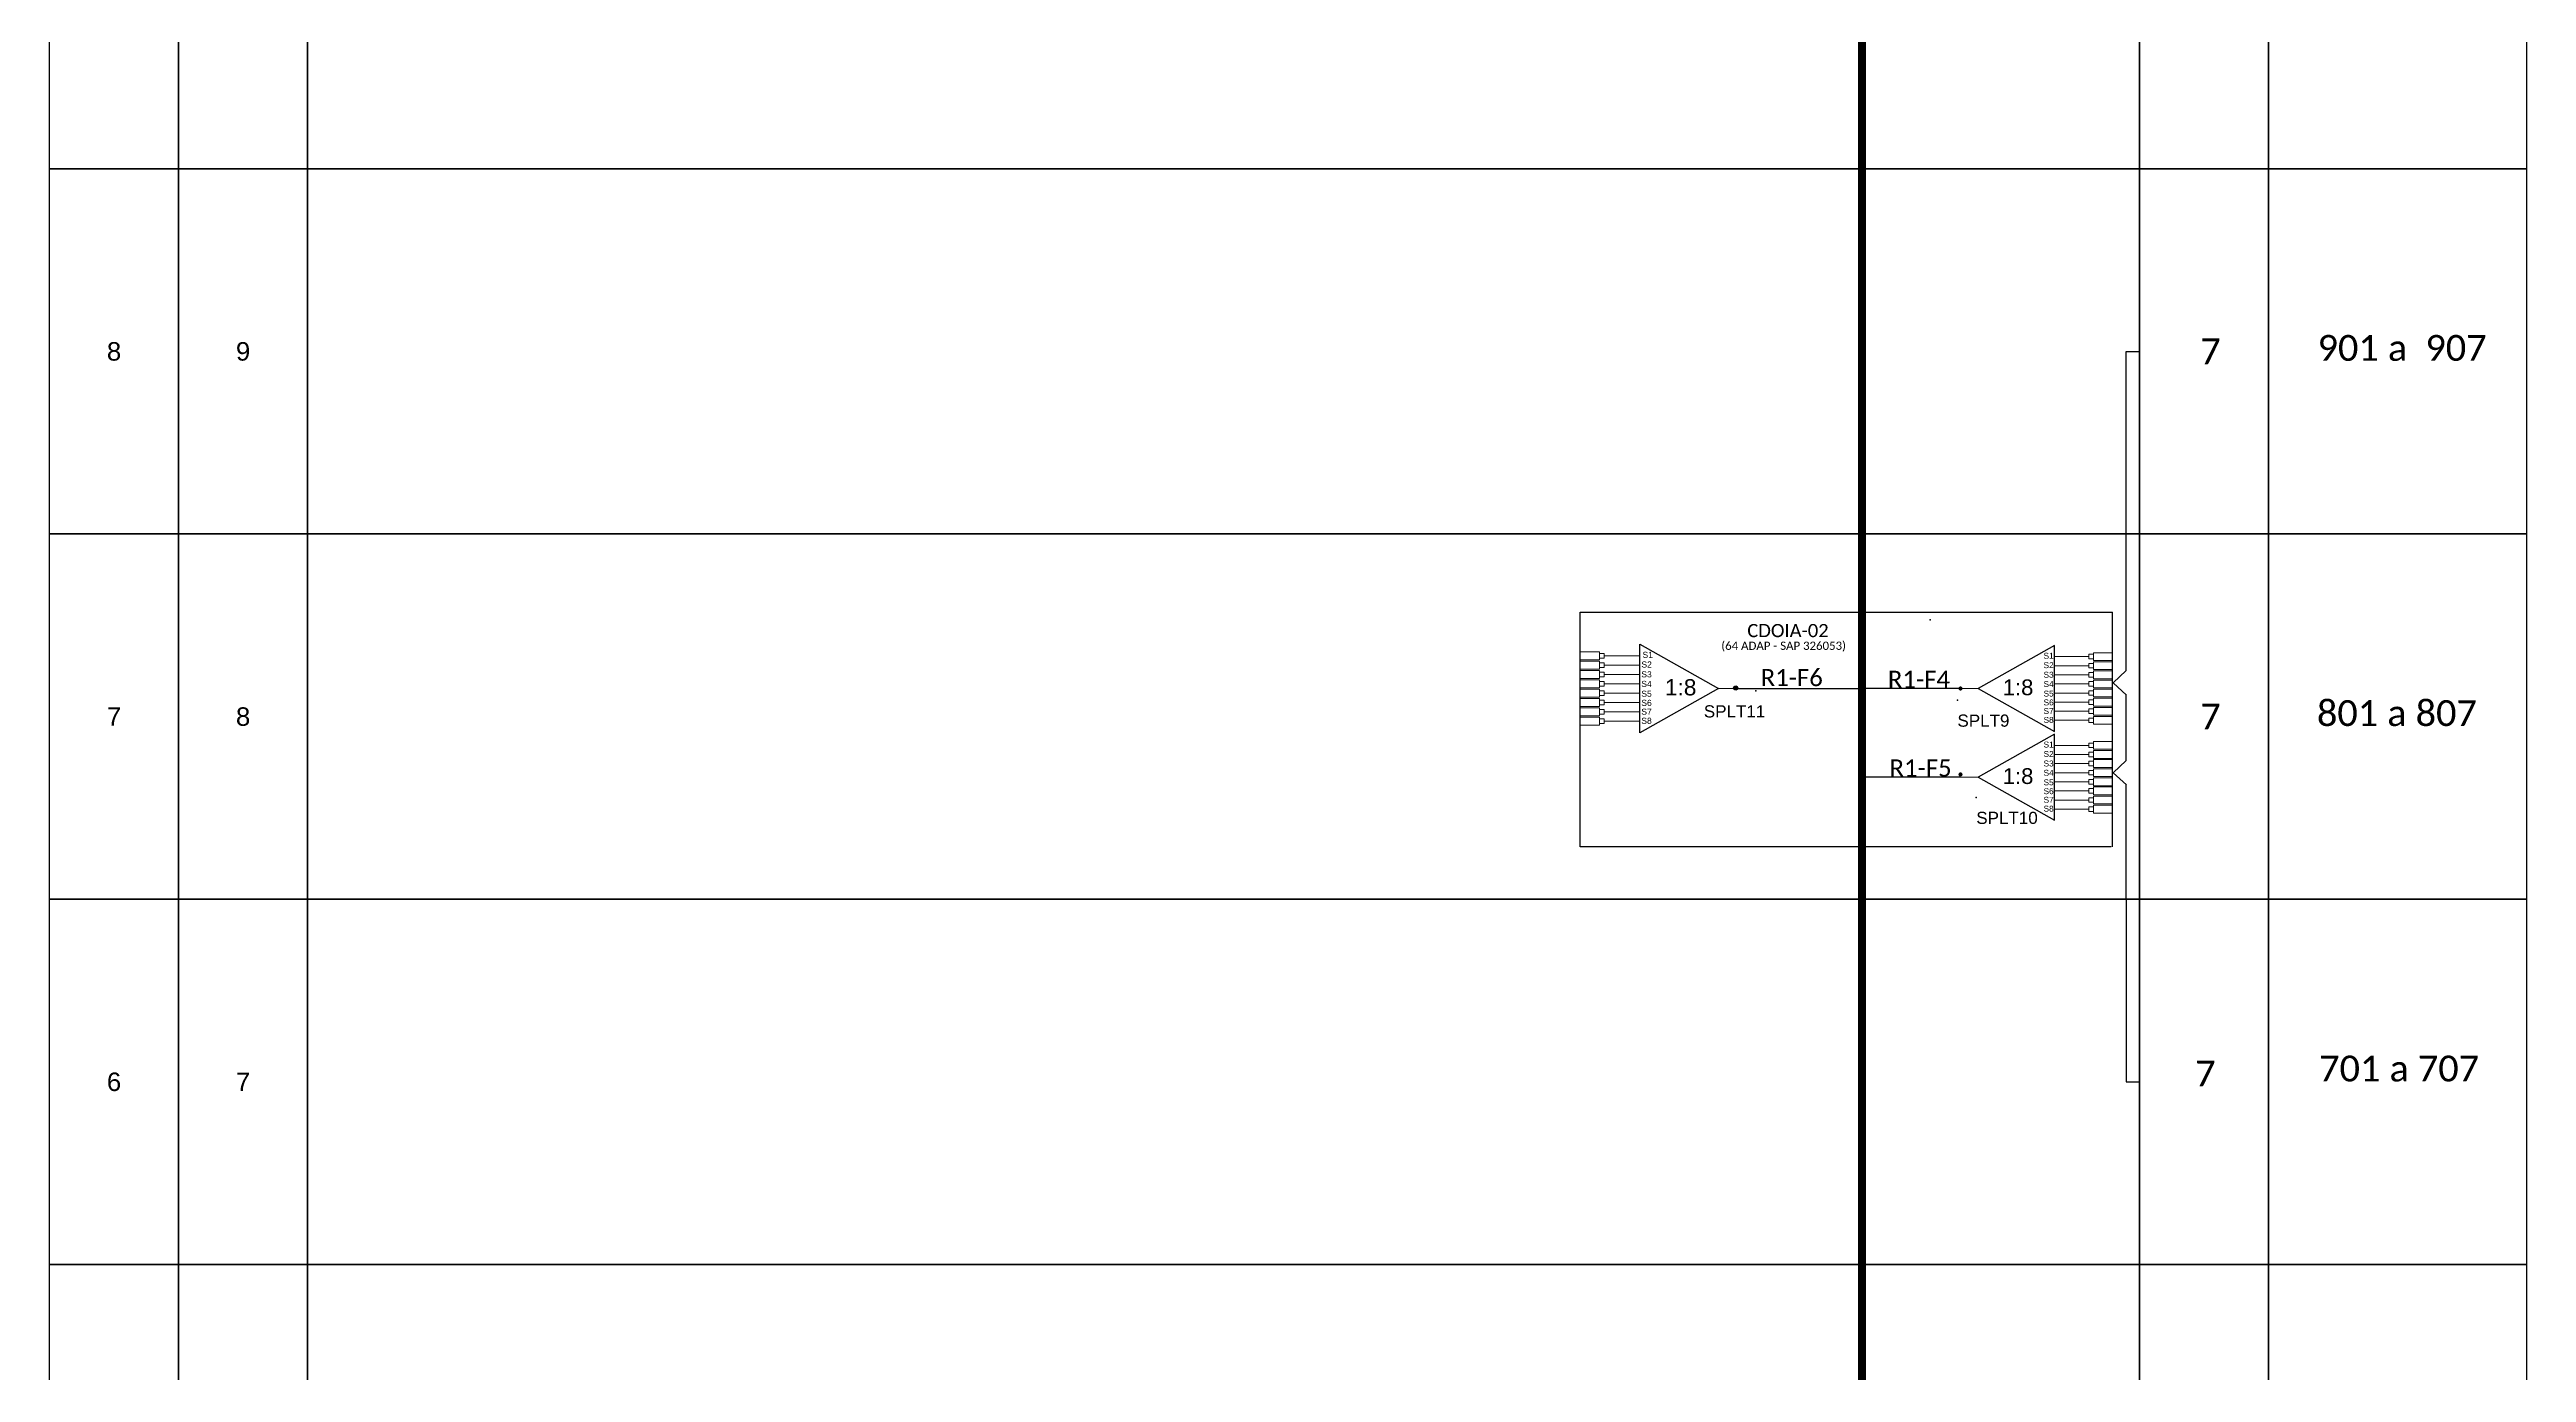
# Model space of a CAD drawing. Header units: metres. Extents: x -1.1 to 57.9, y 4.7 to 46.4.
# Drawn here: x 44.23 to 53.02, y 36.97 to 41.66 of the extents above; entities that cross this region are included whole.
import ezdxf
from ezdxf.enums import TextEntityAlignment as Align

# ---------------------------------------------------------------- set-up
doc = ezdxf.new("R2010")
doc.units = ezdxf.units.M
doc.styles.add('ARIAL', font='arial.ttf')
doc.styles.add('WMF-Calibri0', font='CALIBRI.TTF')

# ---------------------------------------------------------------- blocks, each defined once
blk = doc.blocks.new('SPLITTER_')
blk.add_point((0, 0))
at = {"style": 'ARIAL', "flags": 4}
blk.add_attdef('SPLT', (0, -3.26), '', height=1.5, dxfattribs=at)
blk = doc.blocks.new('SPLT_1-8_SC-APC_ESQ')
at = {"color": 3, "lineweight": 0}
for points in [[(2.41, -3.02), (0, -3.02)], [(2.41, -3.02), (2.41, -4)], [(2.41, -4), (0, -4)], [(2.41, -4.17), (0, -4.17)], [(2.41, -5.16), (0, -5.16)], [(2.41, -5.32), (0, -5.32)], [(2.41, -4.17), (2.41, -5.16)], [(2.41, -5.32), (2.41, -6.31)], [(2.99, -3.51), (7.37, -3.51)], [(7.37, -4.66), (2.99, -4.66)], [(7.37, -5.82), (2.99, -5.82)], [(2.41, -6.31), (0, -6.31)], [(2.41, -6.48), (0, -6.48)], [(2.41, -7.46), (0, -7.46)], [(2.41, -7.63), (0, -7.63)], [(2.41, -8.62), (0, -8.62)], [(2.41, -8.78), (0, -8.78)], [(2.41, -6.48), (2.41, -7.46)], [(2.41, -7.63), (2.41, -8.62)], [(2.41, -8.78), (2.41, -9.77)], [(7.37, -6.97), (2.99, -6.97)], [(7.37, -8.12), (2.99, -8.12)], [(2.41, -9.77), (0, -9.77)], [(2.41, -9.94), (0, -9.94)], [(2.41, -10.92), (0, -10.92)], [(2.41, -11.09), (0, -11.09)], [(2.41, -12.08), (0, -12.08)], [(2.41, -9.94), (2.41, -10.92)], [(2.41, -11.09), (2.41, -12.08)], [(7.37, -9.28), (2.99, -9.28)], [(7.37, -10.43), (2.99, -10.43)], [(7.37, -11.58), (2.99, -11.58)]]:
    blk.add_lwpolyline(points, dxfattribs=at)
at = {"color": 1}
blk.add_lwpolyline([(7.37, -2.1), (17.04, -7.55), (7.37, -13), (7.37, -2.1)], dxfattribs=at)
at = {"color": 3, "lineweight": 0}
for points in [[(2.99, -3.22), (2.41, -3.22), (2.41, -3.8), (2.99, -3.8)], [(2.99, -4.38), (2.41, -4.38), (2.41, -4.95), (2.99, -4.95)], [(2.99, -5.53), (2.41, -5.53), (2.41, -6.1), (2.99, -6.1)], [(2.99, -6.68), (2.41, -6.68), (2.41, -7.26), (2.99, -7.26)], [(2.99, -7.84), (2.41, -7.84), (2.41, -8.41), (2.99, -8.41)], [(2.99, -8.99), (2.41, -8.99), (2.41, -9.56), (2.99, -9.56)], [(2.99, -10.14), (2.41, -10.14), (2.41, -10.72), (2.99, -10.72)], [(2.99, -11.3), (2.41, -11.3), (2.41, -11.87), (2.99, -11.87)]]:
    blk.add_lwpolyline(points, close=True, dxfattribs=at)
at = {"color": 1, "lineweight": 0}
blk.add_lwpolyline([(17.04, -7.55), (19.26, -7.55)], dxfattribs=at)
at = {"color": 1, "style": 'ARIAL'}
for s, height, p in [('S1', 0.75, (7.7, -3.78)), ('S3', 0.75, (7.55, -6.18)), ('S2', 0.75, (7.56, -4.97)), ('S5', 0.75, (7.55, -8.57)), ('S4', 0.75, (7.55, -7.36)), ('S6', 0.75, (7.55, -9.69)), ('1:8', 2, (10.45, -8.4)), ('S7', 0.75, (7.55, -10.78)), ('S8', 0.75, (7.55, -11.9))]:
    blk.add_text(s, height=height, dxfattribs=at).set_placement(p)
blk = doc.blocks.new('SPLT_1-8_SC-APC')
at = {"color": 1}
blk.add_lwpolyline([(-7.37, -2.1), (-17.04, -7.55), (-7.37, -13), (-7.37, -2.1)], dxfattribs=at)
at = {"color": 3, "lineweight": 0}
for points in [[(-2.41, -3.02), (-2.41, -4)], [(-2.41, -3.02), (0, -3.02)], [(-2.99, -3.51), (-7.37, -3.51)], [(-7.37, -4.66), (-2.99, -4.66)], [(-7.37, -5.82), (-2.99, -5.82)], [(-2.41, -4), (0, -4)], [(-2.41, -4.17), (-2.41, -5.16)], [(-2.41, -4.17), (0, -4.17)], [(-2.41, -5.16), (0, -5.16)], [(-2.41, -5.32), (-2.41, -6.31)], [(-2.41, -5.32), (0, -5.32)], [(-7.37, -6.97), (-2.99, -6.97)], [(-7.37, -8.12), (-2.99, -8.12)], [(-7.37, -9.28), (-2.99, -9.28)], [(-2.41, -6.31), (0, -6.31)], [(-2.41, -6.48), (-2.41, -7.46)], [(-2.41, -6.48), (0, -6.48)], [(-2.41, -7.46), (0, -7.46)], [(-2.41, -7.63), (-2.41, -8.62)], [(-2.41, -7.63), (0, -7.63)], [(-2.41, -8.62), (0, -8.62)], [(-2.41, -8.78), (-2.41, -9.77)], [(-2.41, -8.78), (0, -8.78)], [(-7.37, -10.43), (-2.99, -10.43)], [(-7.37, -11.58), (-2.99, -11.58)], [(-2.41, -9.77), (0, -9.77)], [(-2.41, -9.94), (-2.41, -10.92)], [(-2.41, -9.94), (0, -9.94)], [(-2.41, -10.92), (0, -10.92)], [(-2.41, -11.09), (-2.41, -12.08)], [(-2.41, -11.09), (0, -11.09)], [(-2.41, -12.08), (0, -12.08)]]:
    blk.add_lwpolyline(points, dxfattribs=at)
for points in [[(-2.99, -3.22), (-2.41, -3.22), (-2.41, -3.8), (-2.99, -3.8)], [(-2.99, -4.38), (-2.41, -4.38), (-2.41, -4.95), (-2.99, -4.95)], [(-2.99, -5.53), (-2.41, -5.53), (-2.41, -6.1), (-2.99, -6.1)], [(-2.99, -6.68), (-2.41, -6.68), (-2.41, -7.26), (-2.99, -7.26)], [(-2.99, -7.84), (-2.41, -7.84), (-2.41, -8.41), (-2.99, -8.41)], [(-2.99, -8.99), (-2.41, -8.99), (-2.41, -9.56), (-2.99, -9.56)], [(-2.99, -10.14), (-2.41, -10.14), (-2.41, -10.72), (-2.99, -10.72)], [(-2.99, -11.3), (-2.41, -11.3), (-2.41, -11.87), (-2.99, -11.87)]]:
    blk.add_lwpolyline(points, close=True, dxfattribs=at)
at = {"color": 1, "lineweight": 0}
blk.add_lwpolyline([(-17.04, -7.55), (-19.26, -7.55)], dxfattribs=at)
at = {"color": 1, "style": 'ARIAL'}
for s, height, p in [('S1', 0.75, (-8.74, -3.78)), ('S2', 0.75, (-8.74, -4.97)), ('S3', 0.75, (-8.74, -6.18)), ('1:8', 2, (-13.91, -8.4)), ('S4', 0.75, (-8.74, -7.36)), ('S5', 0.75, (-8.74, -8.57)), ('S6', 0.75, (-8.74, -9.69)), ('S7', 0.75, (-8.74, -10.78)), ('S8', 0.75, (-8.74, -11.9))]:
    blk.add_text(s, height=height, dxfattribs=at).set_placement(p)
blk = doc.blocks.new('A$C415C251F')
at = {"color": 3}
blk.add_point((0, 0), dxfattribs=at)
blk = doc.blocks.new('LEG_CDOIA8_C-SPLT_DIR')
at = {"color": 3}
blk.add_blockref('A$C415C251F', (0, 0), dxfattribs=at)
at = {"color": 1, "style": 'WMF-Calibri0', "flags": 4}
blk.add_attdef('CDO', (-26.84, -2.61), '', height=2, dxfattribs=at)
blk.add_attdef('MODELO', text='', height=1.5, dxfattribs=at).set_placement((-22.23, -4.54), align=Align.CENTER)
at = {"style": 'ARIAL', "flags": 4}
blk.add_attdef('SPLITAGEM', text='', height=1.5, dxfattribs=at).set_placement((-18.36, -12.59), align=Align.CENTER)

msp = doc.modelspace()

# ---------------------------------------------------------------- hatches: boundary and pattern name
h = msp.add_hatch(color=3)
h.dxf.hatch_style = 1
edge = h.paths.add_edge_path()
edge.add_arc((50.2136, 39.3923), 0.00738, 0, 360)
h = msp.add_hatch(color=3)
h.dxf.hatch_style = 1
edge = h.paths.add_edge_path()
edge.add_arc((50.2136, 39.3923), 0.00738, 0, 360)
h = msp.add_hatch(color=3)
h.dxf.hatch_style = 1
edge = h.paths.add_edge_path()
edge.add_arc((51.0109, 39.3908), 0.00738, 0, 360)
h = msp.add_hatch(color=3)
h.dxf.hatch_style = 1
edge = h.paths.add_edge_path()
edge.add_arc((51.0109, 39.0862), 0.00738, 0, 360)

# ---------------------------------------------------------------- linework, layer by layer
at = {"color": 5, "const_width": 0.0288}
msp.add_lwpolyline([(50.6613, 44.4929), (50.6613, 31.5403), (50.7918, 31.5403)], dxfattribs=at)
for points in [[(44.2329, 42.5285), (44.6905, 42.5285), (44.6905, 41.2336), (44.2329, 41.2336)], [(44.6905, 42.5285), (45.1482, 42.5285), (45.1482, 41.2336), (44.6905, 41.2336)], [(45.1482, 42.5285), (51.6454, 42.5285), (51.6454, 41.2336), (45.1482, 41.2336)], [(51.6454, 42.5285), (52.103, 42.5285), (52.103, 41.2336), (51.6454, 41.2336)], [(52.103, 42.5285), (53.0183, 42.5285), (53.0183, 41.2336), (52.103, 41.2336)], [(44.2329, 41.2336), (44.6905, 41.2336), (44.6905, 39.9387), (44.2329, 39.9387)], [(44.6905, 41.2336), (45.1482, 41.2336), (45.1482, 39.9387), (44.6905, 39.9387)], [(45.1482, 41.2336), (51.6454, 41.2336), (51.6454, 39.9387), (45.1482, 39.9387)], [(51.6454, 41.2336), (52.103, 41.2336), (52.103, 39.9387), (51.6454, 39.9387)], [(52.103, 41.2336), (53.0183, 41.2336), (53.0183, 39.9387), (52.103, 39.9387)], [(44.2329, 39.9387), (44.6905, 39.9387), (44.6905, 38.6438), (44.2329, 38.6438)], [(44.6905, 39.9387), (45.1482, 39.9387), (45.1482, 38.6438), (44.6905, 38.6438)], [(45.1482, 39.9387), (51.6454, 39.9387), (51.6454, 38.6438), (45.1482, 38.6438)], [(51.6454, 39.9387), (52.103, 39.9387), (52.103, 38.6438), (51.6454, 38.6438)], [(52.103, 39.9387), (53.0183, 39.9387), (53.0183, 38.6438), (52.103, 38.6438)], [(44.2329, 38.6438), (44.6905, 38.6438), (44.6905, 37.3489), (44.2329, 37.3489)], [(44.6905, 38.6438), (45.1482, 38.6438), (45.1482, 37.3489), (44.6905, 37.3489)], [(45.1482, 38.6438), (51.6454, 38.6438), (51.6454, 37.3489), (45.1482, 37.3489)], [(51.6454, 38.6438), (52.103, 38.6438), (52.103, 37.3489), (51.6454, 37.3489)], [(52.103, 38.6438), (53.0183, 38.6438), (53.0183, 37.3489), (52.103, 37.3489)], [(44.2329, 37.3489), (44.6905, 37.3489), (44.6905, 36.0541), (44.2329, 36.0541)], [(44.6905, 37.3489), (45.1482, 37.3489), (45.1482, 36.0541), (44.6905, 36.0541)], [(45.1482, 37.3489), (51.6454, 37.3489), (51.6454, 36.0541), (45.1482, 36.0541)], [(51.6454, 37.3489), (52.103, 37.3489), (52.103, 36.0541), (51.6454, 36.0541)], [(52.103, 37.3489), (53.0183, 37.3489), (53.0183, 36.0541), (52.103, 36.0541)]]:
    msp.add_lwpolyline(points, close=True)
at = {"color": 3}
for points in [[(51.599, 39.4543), (51.599, 40.5861), (51.6454, 40.5861)], [(51.599, 39.4543), (51.599, 39.4543), (51.5518, 39.4109), (51.5993, 39.3675), (51.5993, 39.3675)], [(51.599, 39.1356), (51.599, 39.3678)], [(51.599, 39.1356), (51.599, 39.1356), (51.5518, 39.0921), (51.5993, 39.0487), (51.5993, 39.0487)], [(51.599, 38.6438), (51.599, 39.049)], [(51.5982, 38.6438), (51.5982, 37.9964), (51.6454, 37.9964)]]:
    msp.add_lwpolyline(points, dxfattribs=at)
at = {"color": 1}
for points in [[(49.6614, 38.8293), (49.6614, 39.6616)], [(49.6614, 39.6616), (51.5501, 39.6616)], [(51.5501, 38.8293), (51.5501, 39.6616)], [(51.545, 38.8293), (49.6614, 38.8293)]]:
    msp.add_lwpolyline(points, dxfattribs=at)
at = {"color": 5}
for points in [[(50.2209, 39.3908), (50.6613, 39.3908)], [(51.0109, 39.3908), (50.6613, 39.3908)], [(51.0109, 39.0762), (50.6613, 39.0762)]]:
    msp.add_lwpolyline(points, dxfattribs=at)
at = {"color": 3}
msp.add_circle((50.2136, 39.3923), 0.00738, dxfattribs=at)
msp.add_circle((50.2136, 39.3923), 0.00738, dxfattribs=at)

# ---------------------------------------------------------------- block references
ref = msp.add_blockref('LEG_CDOIA8_C-SPLT_DIR', (50.903, 39.6338), dxfattribs=dict(at, xscale=0.02337073689600001, yscale=0.02337073689600001, zscale=0.02337073689600001))
ref.add_attrib('CDO', 'CDOIA-02', (50.2547, 39.5728), dxfattribs={"color": 1, "height": 0.04674, "style": 'WMF-Calibri0'})
ref.add_attrib('MODELO', '(64 ADAP - SAP 326053)', dxfattribs={"color": 1, "height": 0.029213, "style": 'WMF-Calibri0'}).set_placement((50.3835, 39.5278), align=Align.CENTER)
at = {"xscale": 0.02879999999997221, "yscale": 0.02879999999997221, "zscale": 0.02879999999997221}
msp.add_blockref('SPLT_1-8_SC-APC_ESQ', (49.6614, 39.6082), dxfattribs=at)
at = {"color": 3, "xscale": 0.0279936, "yscale": 0.0279936, "zscale": 0.0279936}
for p in [(51.5501, 39.6021), (51.5501, 39.2874)]:
    msp.add_blockref('SPLT_1-8_SC-APC', p, dxfattribs=at)
ref = msp.add_blockref('SPLITTER_', (50.2846, 39.3821), dxfattribs=dict(xscale=-0.02879999999997381, yscale=0.02879999999997381, zscale=0.02879999999997381))
ref.add_attrib('SPLT', 'SPLT11', (50.1005, 39.2881), dxfattribs={"height": 0.0432, "style": 'ARIAL'})
ref = msp.add_blockref('SPLITTER_', (51, 39.3492), dxfattribs=dict(xscale=0.02880000000000655, yscale=0.02880000000000655, zscale=0.02880000000000655))
ref.add_attrib('SPLT', 'SPLT9', (51, 39.2553), dxfattribs={"height": 0.0432, "style": 'ARIAL'})
ref = msp.add_blockref('SPLITTER_', (51.0669, 39.0044), dxfattribs=dict(xscale=0.02880000000000655, yscale=0.02880000000000655, zscale=0.02880000000000655))
ref.add_attrib('SPLT', 'SPLT10', (51.0669, 38.9105), dxfattribs={"height": 0.0432, "style": 'ARIAL'})

# ---------------------------------------------------------------- texts
at = {"style": 'WMF-Calibri0'}
for s, p in [('901 a  907', (52.2774, 40.5526)), ('801 a 807 ', (52.2752, 39.2577)), ('701 a 707', (52.283, 37.9976))]:
    msp.add_text(s, height=0.09163, dxfattribs=at).set_placement(p)
at = {"color": 5, "style": 'WMF-Calibri0'}
for s, p in [('R1-F6', (50.3023, 39.3992)), ('R1-F4', (50.7534, 39.393)), ('R1-F5', (50.7592, 39.0785))]:
    msp.add_text(s, height=0.06084, dxfattribs=at).set_placement(p)
at = {"flags": 12}
for tag, text, height, style, p in [('8', 'XX', 0.06549, 'ARIAL', (44.4617, 40.5861)), ('9', '7', 0.0655, 'ARIAL', (44.9194, 40.5861)), ('7', 'XX', 0.09163, 'WMF-Calibri0', (51.8975, 40.5861)), ('7', 'XX', 0.06549, 'ARIAL', (44.4617, 39.2913)), ('8', '7', 0.0655, 'ARIAL', (44.9194, 39.2913)), ('7', 'XX', 0.09163, 'WMF-Calibri0', (51.8975, 39.2913)), ('7', 'XX', 0.09163, 'WMF-Calibri0', (51.8796, 38.0259)), ('6', 'XX', 0.06549, 'ARIAL', (44.4617, 37.9964)), ('7', 'XX', 0.06549, 'ARIAL', (44.9194, 37.9964))]:
    msp.add_attdef(tag, text=text, height=height, dxfattribs=dict(at, style=style)).set_placement(p, align=Align.MIDDLE_CENTER)

doc.saveas('drawing.dxf')
